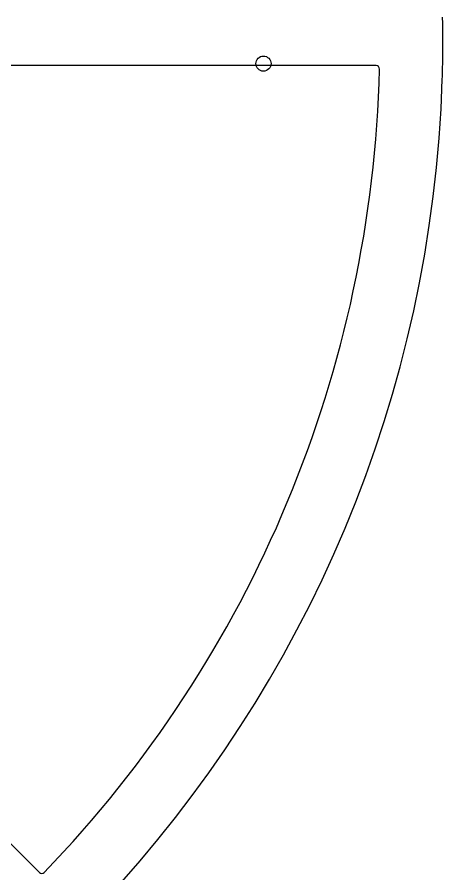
# Model space of a CAD drawing. Header units: millimetres. Extents: x -95 to 95, y -94 to 95.
# Drawn here: x 62.6 to 94.5, y -62.4 to 1.7 of the extents above; entities that cross this region are included whole.
import ezdxf

# ---------------------------------------------------------------- set-up
doc = ezdxf.new("R2010")
doc.units = ezdxf.units.MM
for name, color, linetype in [('CUT_INNER', 6, 'Continuous'), ('CUT_OUTER', 1, 'Continuous'), ('ENGRAVE', 7, 'Continuous')]:
    doc.layers.add(name, color=color, linetype=linetype)

msp = doc.modelspace()

# ---------------------------------------------------------------- linework, layer by layer
at = {"layer": 'CUT_INNER'}
for points in [[(89.499, -1.89), (61.156, -1.89)], [(50.799, -48.795), (64.295, -62.29)]]:
    msp.add_lwpolyline(points, dxfattribs=at)
for centre, radius, start, end in [((89.499, -2.14), 0.25, 358.76953, 90), ((0.001, -0.001), 89.773, 316.06743, 358.63111), ((64.472, -62.114), 0.25, 225, 316.23047)]:
    msp.add_arc(centre, radius, start, end, dxfattribs=at)
at = {"layer": 'CUT_OUTER'}
for centre, radius, start, end in [((0.861, 0.008), 93.639, 358.69646, 1.05954), ((31.071, -0.858), 63.418, 358.15664, 358.85773), ((0, 0), 94.5, 275.625, 358.24265)]:
    msp.add_arc(centre, radius, start, end, dxfattribs=at)
at = {"layer": 'ENGRAVE'}
msp.add_circle((81.062, -1.741), 0.567, dxfattribs=at)

doc.saveas('drawing.dxf')
